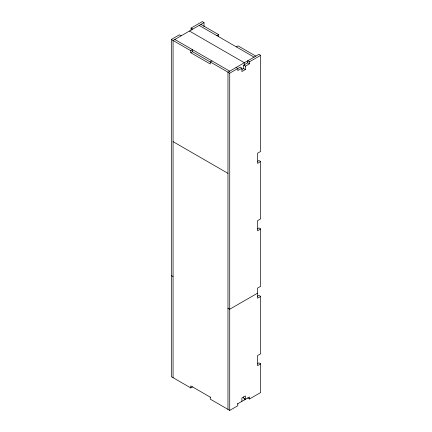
<?xml version="1.0" encoding="UTF-8"?>
<svg xmlns="http://www.w3.org/2000/svg" width="432" height="432" viewBox="0 0 432 432"><rect width="100%" height="100%" fill="white"/><g stroke="black" fill="none" stroke-linecap="round" stroke-linejoin="round"><path stroke-width="0.65" d="M241.893 401.35L241.893 397.98L245.398 395.955L245.398 399.33L243.648 398.315L243.648 396.97M192.542 386.91L190.787 387.92L171.32 376.677L171.32 39.474L179.399 34.808L181.154 35.818M191.079 30.089L191.079 28.064L202.273 21.6L204.028 22.61L204.028 26.644M204.028 22.61L173.07 40.484L173.07 377.692M190.787 50.711L192.542 49.702L192.542 51.721L190.787 52.736L190.787 50.711L171.32 39.474M216.875 35.651L218.63 34.641L218.63 36.661M212.009 60.939L210.254 61.954L210.254 63.974L190.787 52.736M236.347 46.888L238.097 45.878L255.814 56.106M192.542 51.721L229.727 73.192L240.143 67.176L241.893 68.191L241.893 71.561L245.398 69.541L245.398 66.166L243.648 65.156L243.648 68.526L245.398 69.541M243.648 65.156L247.736 62.797L249.485 63.806L249.485 61.781L260.68 55.323L260.68 151.427L257.564 153.225L257.564 163.339L260.68 161.541L260.68 218.867L257.564 220.666L257.564 230.78L260.68 228.982L260.68 286.308L257.564 288.106L257.564 298.22L260.68 296.422L260.68 353.749L257.564 355.547L257.564 365.666L260.68 363.868L260.68 392.526L249.485 398.99L247.736 397.98M241.893 68.191L237.805 70.551L237.805 68.526L236.05 67.516M245.398 66.166L249.485 63.806M241.893 69.541L243.648 68.526M257.369 161.428L258.93 160.531L260.68 161.541M257.369 228.868L258.93 227.972L260.68 228.982M257.564 293.166L229.727 309.236L227.972 308.227M257.369 296.314L258.93 295.412L260.68 296.422M257.369 363.755L258.93 362.853L260.68 363.868M237.319 403.996L249.485 396.97L249.485 398.99M210.254 397.138L210.254 399.157L229.727 410.4L237.805 405.734L237.805 403.715M260.68 55.323L258.93 54.308L227.972 72.182L227.972 409.39M200.912 24.408L218.63 34.641M199.157 25.423L254.059 57.121M191.079 28.064L192.834 29.074M249.485 61.781L247.736 60.772L247.736 62.797M189.427 31.039L244.328 62.737L244.328 65.421M174.825 39.474L229.727 71.167M173.07 141.647L227.972 173.345M171.32 275.519L173.07 276.529M210.449 397.251L190.787 385.895L190.787 387.92M244.328 398.606L244.328 399.946M229.727 73.192L229.727 410.4"/></g></svg>
